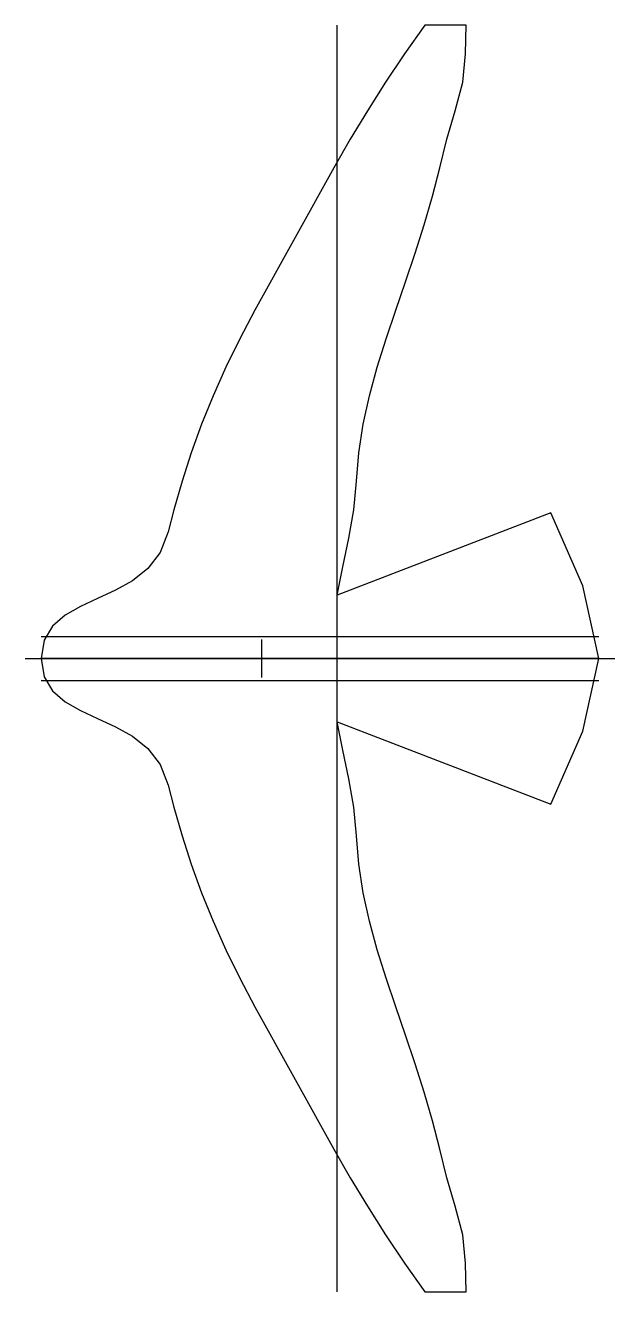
# Model space of a CAD drawing. Header units: millimetres. Extents: x -41 to 145, y -200 to 200.
import ezdxf

# ---------------------------------------------------------------- set-up
doc = ezdxf.new("R2010")
doc.units = ezdxf.units.MM
for name, color, linetype in [('CENTRELINE', 3, 'CONTINUOUS'), ('CG_TARGET', 7, 'CONTINUOUS'), ('HINGE_FOLD', 5, 'CONTINUOUS'), ('OUTLINE_LEFT', 3, 'CONTINUOUS'), ('OUTLINE_RIGHT', 6, 'CONTINUOUS'), ('ROOT_STRIP_EDGE', 5, 'CONTINUOUS')]:
    doc.layers.add(name, color=color, linetype=linetype)

msp = doc.modelspace()

# ---------------------------------------------------------------- linework, layer by layer
at = {"layer": 'CENTRELINE'}
msp.add_line((-41, 0), (145.12421, 0), dxfattribs=at)
at = {"layer": 'CG_TARGET'}
msp.add_line((33.66, -6), (33.66, 6), dxfattribs=at)
at = {"layer": 'HINGE_FOLD'}
msp.add_line((57.525, -200), (57.525, 200), dxfattribs=at)
at = {"layer": 'OUTLINE_LEFT'}
for p, q in [((-36, 0), (-35.03622, -5.79639)), ((140.12421, 0), (-36, 0)), ((135.06713, -23), (140.12421, 0)), ((-35.03622, -5.79639), (-32.39487, -10.22716)), ((-32.39487, -10.22716), (-28.45091, -13.65471)), ((-28.45091, -13.65471), (-23.57931, -16.44147)), ((-23.57931, -16.44147), (-18.15504, -18.94983)), ((-18.15504, -18.94983), (-12.55306, -21.5422)), ((59.27466, -29), (57.52523, -20)), ((57.52523, -20), (124.95297, -46)), ((-12.55306, -21.5422), (-7.14833, -24.58099)), ((124.95297, -46), (135.06713, -23)), ((-7.14833, -24.58099), (-2.31584, -28.42862)), ((-2.31584, -28.42862), (1.56946, -33.44749)), ((61.18787, -38), (59.27466, -29)), ((1.56946, -33.44749), (4.13259, -40)), ((4.13259, -40), (5.90683, -47)), ((62.71708, -47), (61.18787, -38)), ((5.90683, -47), (8.48782, -56)), ((63.5617, -56), (62.71708, -47)), ((8.48782, -56), (11.41243, -65)), ((64.34136, -65), (63.5617, -56)), ((11.41243, -65), (14.68854, -74)), ((65.67681, -74), (64.34136, -65)), ((14.68854, -74), (18.32521, -83)), ((67.71529, -83), (65.67681, -74)), ((18.32521, -83), (22.33275, -92)), ((70.14868, -92), (67.71529, -83)), ((22.33275, -92), (26.7229, -101)), ((72.9166, -101), (70.14868, -92)), ((26.7229, -101), (31.50891, -110)), ((75.96023, -110), (72.9166, -101)), ((31.50891, -110), (56.45282, -155)), ((79.07633, -119), (75.96023, -110)), ((82.08048, -128), (79.07633, -119)), ((84.94325, -137), (82.08048, -128)), ((87.6352, -146), (84.94325, -137)), ((89.92769, -155), (87.6352, -146)), ((56.45282, -155), (61.58666, -164)), ((92.09247, -164), (89.92769, -155)), ((61.58666, -164), (67.01618, -173)), ((94.70035, -173), (92.09247, -164)), ((67.01618, -173), (72.75021, -182)), ((97.15486, -182), (94.70035, -173)), ((72.75021, -182), (78.7984, -191)), ((97.97348, -191), (97.15486, -182)), ((78.7984, -191), (85.17123, -200)), ((98.24515, -200), (97.97348, -191)), ((85.17123, -200), (98.24515, -200))]:
    msp.add_line(p, q, dxfattribs=at)
at = {"layer": 'OUTLINE_RIGHT'}
for p, q in [((85.17123, 200), (78.7984, 191)), ((98.24515, 200), (85.17123, 200)), ((97.97348, 191), (98.24515, 200)), ((78.7984, 191), (72.75021, 182)), ((97.15486, 182), (97.97348, 191)), ((72.75021, 182), (67.01618, 173)), ((94.70035, 173), (97.15486, 182)), ((67.01618, 173), (61.58666, 164)), ((92.09247, 164), (94.70035, 173)), ((61.58666, 164), (56.45282, 155)), ((89.92769, 155), (92.09247, 164)), ((56.45282, 155), (31.50891, 110)), ((87.6352, 146), (89.92769, 155)), ((84.94325, 137), (87.6352, 146)), ((82.08048, 128), (84.94325, 137)), ((79.07633, 119), (82.08048, 128)), ((75.96023, 110), (79.07633, 119)), ((31.50891, 110), (26.7229, 101)), ((72.9166, 101), (75.96023, 110)), ((26.7229, 101), (22.33275, 92)), ((70.14868, 92), (72.9166, 101)), ((22.33275, 92), (18.32521, 83)), ((67.71529, 83), (70.14868, 92)), ((18.32521, 83), (14.68854, 74)), ((65.67681, 74), (67.71529, 83)), ((14.68854, 74), (11.41243, 65)), ((64.34136, 65), (65.67681, 74)), ((11.41243, 65), (8.48782, 56)), ((63.5617, 56), (64.34136, 65)), ((8.48782, 56), (5.90683, 47)), ((62.71708, 47), (63.5617, 56)), ((5.90683, 47), (4.13259, 40)), ((124.95297, 46), (57.52523, 20)), ((61.18787, 38), (62.71708, 47)), ((135.06713, 23), (124.95297, 46)), ((4.13259, 40), (1.56946, 33.44749)), ((59.27466, 29), (61.18787, 38)), ((1.56946, 33.44749), (-2.31584, 28.42862)), ((-2.31584, 28.42862), (-7.14833, 24.58099)), ((57.52523, 20), (59.27466, 29)), ((-7.14833, 24.58099), (-12.55306, 21.5422)), ((-12.55306, 21.5422), (-18.15504, 18.94983)), ((140.12421, 0), (135.06713, 23)), ((-23.57931, 16.44147), (-28.45091, 13.65471)), ((-18.15504, 18.94983), (-23.57931, 16.44147)), ((-28.45091, 13.65471), (-32.39487, 10.22716)), ((-32.39487, 10.22716), (-35.03622, 5.79639)), ((-35.03622, 5.79639), (-36, 0)), ((-36, 0), (140.12421, 0))]:
    msp.add_line(p, q, dxfattribs=at)
at = {"layer": 'ROOT_STRIP_EDGE'}
for p, q in [((-36, 7), (140.12421, 7)), ((-36, -7), (140.12421, -7))]:
    msp.add_line(p, q, dxfattribs=at)

doc.saveas('drawing.dxf')
